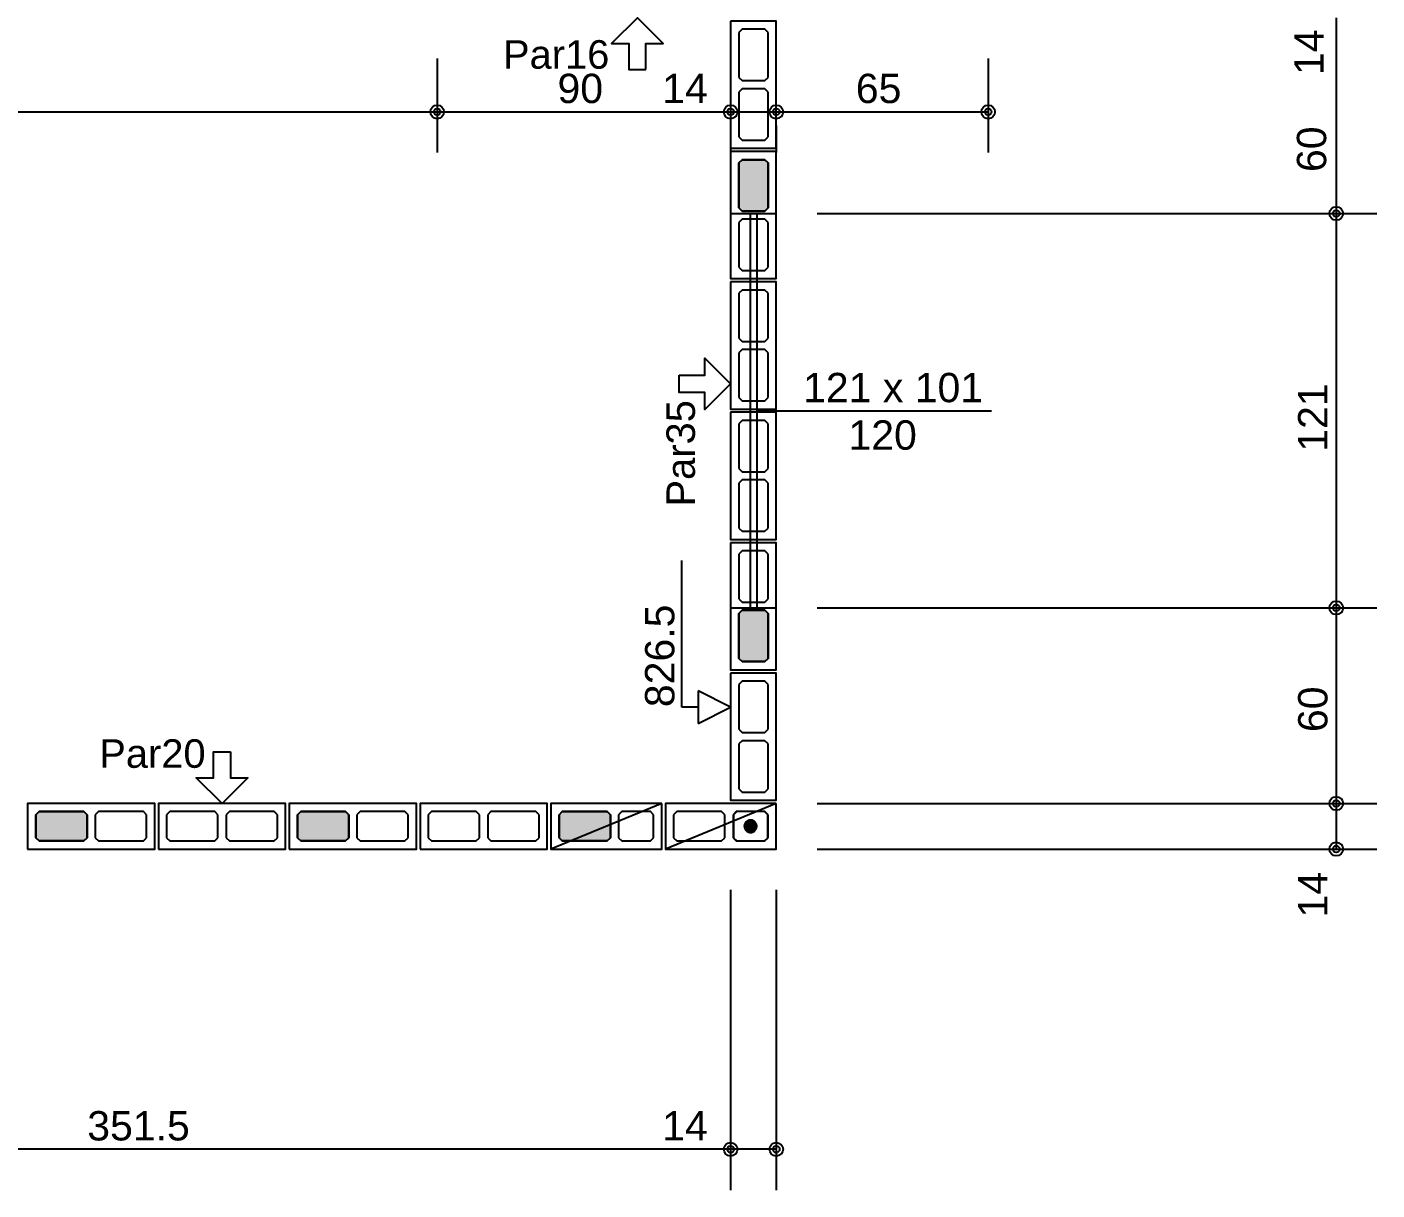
# Model space of a CAD drawing. Extents: x 0 to 119, y 0 to 84.
# Drawn here: x 35.84 to 44.13, y 37.03 to 44.16 of the extents above; entities that cross this region are included whole.
import ezdxf

# ---------------------------------------------------------------- set-up
doc = ezdxf.new("R2010")
doc.units = 0
doc.header["$MEASUREMENT"] = 0
doc.linetypes.add('ESTILO_TQS_0003', pattern=[1.5, 0.5, -0.4, 0.1, -0.5])
doc.linetypes.add('ESTILO_TQS_0005', pattern=[0.4, 0.3, -0.1])
for name, color, linetype in [('17', 90, 'CONTINUOUS'), ('18', 6, 'CONTINUOUS'), ('27', 250, 'CONTINUOUS'), ('3', 7, 'CONTINUOUS'), ('35', 255, 'CONTINUOUS'), ('9', 8, 'CONTINUOUS')]:
    doc.layers.add(name, color=color, linetype=linetype)
doc.styles.add('TQS_ARIAL', font='arial.ttf')

msp = doc.modelspace()

# ---------------------------------------------------------------- linework, layer by layer
at = {"layer": '17', "color": 90, "linetype": 'Continuous'}
for p, q in [((40.197877, 39.35055), (40.177877, 39.33055)), ((40.367877, 39.35055), (40.197877, 39.35055)), ((40.387877, 39.33055), (40.367877, 39.35055)), ((40.177877, 39.33055), (40.177877, 39.19055)), ((40.387877, 39.19055), (40.387877, 39.33055)), ((40.177877, 39.19055), (40.197877, 39.17055)), ((40.367877, 39.17055), (40.387877, 39.19055)), ((40.197877, 39.17055), (40.367877, 39.17055))]:
    msp.add_line(p, q, dxfattribs=at)
for points in [[(40.283477, 39.26055), (40.283474, 39.260489), (40.283464, 39.260429), (40.283449, 39.26037), (40.283428, 39.260313), (40.283401, 39.260259), (40.283369, 39.260207), (40.283332, 39.260159), (40.28329, 39.260115), (40.283244, 39.260076), (40.283194, 39.260041), (40.283141, 39.260011), (40.283085, 39.259987), (40.283027, 39.259969), (40.282967, 39.259957), (40.282907, 39.259951), (40.282846, 39.259951), (40.282786, 39.259957), (40.282726, 39.259969), (40.282668, 39.259987), (40.282612, 39.260011), (40.282559, 39.260041), (40.282509, 39.260076), (40.282463, 39.260115), (40.282421, 39.260159), (40.282384, 39.260207), (40.282352, 39.260259), (40.282325, 39.260313), (40.282304, 39.26037), (40.282289, 39.260429), (40.28228, 39.260489), (40.282277, 39.26055), (40.320677, 39.26055), (40.320483, 39.264374), (40.319903, 39.268159), (40.318943, 39.271866), (40.317613, 39.275457), (40.315927, 39.278894), (40.313901, 39.282144), (40.311558, 39.285172), (40.30892, 39.287947), (40.306014, 39.290441), (40.302871, 39.292629), (40.299524, 39.294487), (40.296005, 39.295997), (40.292351, 39.297143), (40.288601, 39.297914), (40.284791, 39.298301), (40.280962, 39.298301), (40.277153, 39.297914), (40.273402, 39.297143), (40.269748, 39.295997), (40.26623, 39.294487), (40.262882, 39.292629), (40.259739, 39.290441), (40.256834, 39.287947), (40.254196, 39.285172), (40.251852, 39.282144), (40.249826, 39.278894), (40.24814, 39.275457), (40.24681, 39.271866), (40.24585, 39.268159), (40.245271, 39.264374), (40.245077, 39.26055), (40.283477, 39.26055)], [(40.282277, 39.26055), (40.28228, 39.260611), (40.282289, 39.260671), (40.282304, 39.26073), (40.282325, 39.260787), (40.282352, 39.260841), (40.282384, 39.260893), (40.282421, 39.260941), (40.282463, 39.260985), (40.282509, 39.261024), (40.282559, 39.261059), (40.282612, 39.261089), (40.282668, 39.261113), (40.282726, 39.261131), (40.282786, 39.261143), (40.282846, 39.261149), (40.282907, 39.261149), (40.282967, 39.261143), (40.283027, 39.261131), (40.283085, 39.261113), (40.283141, 39.261089), (40.283194, 39.261059), (40.283244, 39.261024), (40.28329, 39.260985), (40.283332, 39.260941), (40.283369, 39.260893), (40.283401, 39.260841), (40.283428, 39.260787), (40.283449, 39.26073), (40.283464, 39.260671), (40.283474, 39.260611), (40.283477, 39.26055), (40.245077, 39.26055), (40.245271, 39.256726), (40.24585, 39.252941), (40.24681, 39.249234), (40.24814, 39.245643), (40.249826, 39.242206), (40.251852, 39.238956), (40.254196, 39.235928), (40.256834, 39.233153), (40.259739, 39.230659), (40.262882, 39.228471), (40.26623, 39.226613), (40.269749, 39.225103), (40.273402, 39.223957), (40.277153, 39.223186), (40.280962, 39.222799), (40.284791, 39.222799), (40.288601, 39.223186), (40.292351, 39.223957), (40.296005, 39.225103), (40.299524, 39.226613), (40.302871, 39.228471), (40.306014, 39.230659), (40.30892, 39.233153), (40.311558, 39.235928), (40.313901, 39.238956), (40.315927, 39.242206), (40.317613, 39.245643), (40.318943, 39.249234), (40.319903, 39.252941), (40.320483, 39.256726), (40.320677, 39.26055), (40.282277, 39.26055)]]:
    msp.add_lwpolyline(points, dxfattribs=at)
msp.add_circle((40.282877, 39.26055), 0.0372, dxfattribs=at)
for points in [[(40.283477, 39.26055), (40.245271, 39.264374), (40.245077, 39.26055)], [(40.282277, 39.26055), (40.245077, 39.26055), (40.245271, 39.256726)], [(40.283477, 39.26055), (40.24585, 39.268159), (40.245271, 39.264374)], [(40.282277, 39.26055), (40.245271, 39.256726), (40.24585, 39.252941)], [(40.283477, 39.26055), (40.24681, 39.271866), (40.24585, 39.268159)], [(40.282277, 39.26055), (40.24585, 39.252941), (40.24681, 39.249234)], [(40.283477, 39.26055), (40.24814, 39.275457), (40.24681, 39.271866)], [(40.282277, 39.26055), (40.24681, 39.249234), (40.24814, 39.245643)], [(40.283477, 39.26055), (40.249826, 39.278894), (40.24814, 39.275457)], [(40.282277, 39.26055), (40.24814, 39.245643), (40.249826, 39.242206)], [(40.283477, 39.26055), (40.251852, 39.282144), (40.249826, 39.278894)], [(40.282277, 39.26055), (40.249826, 39.242206), (40.251852, 39.238956)], [(40.283477, 39.26055), (40.254196, 39.285172), (40.251852, 39.282144)], [(40.282277, 39.26055), (40.251852, 39.238956), (40.254196, 39.235928)], [(40.283477, 39.26055), (40.256834, 39.287947), (40.254196, 39.285172)], [(40.282277, 39.26055), (40.254196, 39.235928), (40.256834, 39.233153)], [(40.283477, 39.26055), (40.259739, 39.290441), (40.256834, 39.287947)], [(40.282277, 39.26055), (40.256834, 39.233153), (40.259739, 39.230659)], [(40.283477, 39.26055), (40.262882, 39.292629), (40.259739, 39.290441)], [(40.282277, 39.26055), (40.259739, 39.230659), (40.262882, 39.228471)], [(40.283477, 39.26055), (40.26623, 39.294487), (40.262882, 39.292629)], [(40.282277, 39.26055), (40.262882, 39.228471), (40.26623, 39.226613)], [(40.283477, 39.26055), (40.269748, 39.295997), (40.26623, 39.294487)], [(40.282277, 39.26055), (40.26623, 39.226613), (40.269749, 39.225103)], [(40.283477, 39.26055), (40.273402, 39.297143), (40.269748, 39.295997)], [(40.282277, 39.26055), (40.269749, 39.225103), (40.273402, 39.223957)], [(40.283477, 39.26055), (40.277153, 39.297914), (40.273402, 39.297143)], [(40.282277, 39.26055), (40.273402, 39.223957), (40.277153, 39.223186)], [(40.283477, 39.26055), (40.280962, 39.298301), (40.277153, 39.297914)], [(40.282277, 39.26055), (40.277153, 39.223186), (40.280962, 39.222799)], [(40.283477, 39.26055), (40.284791, 39.298301), (40.280962, 39.298301)], [(40.282277, 39.26055), (40.280962, 39.222799), (40.284791, 39.222799)], [(40.282509, 39.261024), (40.282304, 39.26073), (40.282277, 39.26055)], [(40.282509, 39.261024), (40.282277, 39.26055), (40.282277, 39.26055)], [(40.282509, 39.261024), (40.282277, 39.26055), (40.282277, 39.26055)], [(40.282509, 39.261024), (40.282277, 39.26055), (40.282277, 39.26055)], [(40.282509, 39.261024), (40.282277, 39.26055), (40.282277, 39.26055)], [(40.282509, 39.261024), (40.282277, 39.26055), (40.282277, 39.26055)], [(40.282509, 39.261024), (40.282277, 39.26055), (40.282277, 39.26055)], [(40.282509, 39.261024), (40.282277, 39.26055), (40.282277, 39.26055)], [(40.282509, 39.261024), (40.282277, 39.26055), (40.282277, 39.26055)], [(40.282509, 39.261024), (40.282277, 39.26055), (40.282277, 39.26055)], [(40.282509, 39.261024), (40.282277, 39.26055), (40.282277, 39.26055)], [(40.282509, 39.261024), (40.282277, 39.26055), (40.282277, 39.26055)], [(40.282509, 39.261024), (40.282277, 39.26055), (40.282277, 39.26055)], [(40.282509, 39.261024), (40.282277, 39.26055), (40.282277, 39.26055)], [(40.282509, 39.261024), (40.282277, 39.26055), (40.282277, 39.26055)], [(40.282509, 39.261024), (40.282277, 39.26055), (40.282277, 39.26055)], [(40.282509, 39.261024), (40.282277, 39.26055), (40.282277, 39.26055)], [(40.282509, 39.261024), (40.282277, 39.26055), (40.282277, 39.26055)], [(40.282509, 39.261024), (40.282277, 39.26055), (40.282277, 39.26055)], [(40.282509, 39.261024), (40.282277, 39.26055), (40.282277, 39.26055)], [(40.282509, 39.261024), (40.282277, 39.26055), (40.282277, 39.26055)], [(40.282509, 39.261024), (40.282277, 39.26055), (40.282277, 39.26055)], [(40.282509, 39.261024), (40.282277, 39.26055), (40.282277, 39.26055)], [(40.282277, 39.26055), (40.284791, 39.222799), (40.320677, 39.26055)], [(40.282509, 39.261024), (40.282352, 39.260841), (40.282304, 39.26073)], [(40.282509, 39.261024), (40.282384, 39.260893), (40.282352, 39.260841)], [(40.282509, 39.261024), (40.282421, 39.260941), (40.282384, 39.260893)], [(40.282509, 39.261024), (40.282463, 39.260985), (40.282421, 39.260941)], [(40.282509, 39.261024), (40.282509, 39.261024), (40.282463, 39.260985)], [(40.282509, 39.261024), (40.282463, 39.260985), (40.282463, 39.260985)], [(40.282509, 39.261024), (40.282509, 39.261024), (40.282509, 39.261024)], [(40.283477, 39.26055), (40.283244, 39.260076), (40.283244, 39.260076)], [(40.283477, 39.26055), (40.283244, 39.260076), (40.283244, 39.260076)], [(40.283477, 39.26055), (40.283244, 39.260076), (40.28329, 39.260115)], [(40.283477, 39.26055), (40.28329, 39.260115), (40.28329, 39.260115)], [(40.283477, 39.26055), (40.28329, 39.260115), (40.283332, 39.260159)], [(40.283477, 39.26055), (40.283332, 39.260159), (40.283369, 39.260207)], [(40.283477, 39.26055), (40.283369, 39.260207), (40.283401, 39.260259)], [(40.283477, 39.26055), (40.283401, 39.260259), (40.283449, 39.26037)], [(40.283477, 39.26055), (40.283449, 39.26037), (40.283477, 39.26055)], [(40.320677, 39.26055), (40.284791, 39.298301), (40.283477, 39.26055)], [(40.283477, 39.26055), (40.283477, 39.26055), (40.283477, 39.26055)], [(40.283477, 39.26055), (40.283477, 39.26055), (40.283477, 39.26055)], [(40.283477, 39.26055), (40.283477, 39.26055), (40.283477, 39.26055)], [(40.283477, 39.26055), (40.283477, 39.26055), (40.283477, 39.26055)], [(40.283477, 39.26055), (40.283477, 39.26055), (40.283477, 39.26055)], [(40.283477, 39.26055), (40.283477, 39.26055), (40.283477, 39.26055)], [(40.283477, 39.26055), (40.283477, 39.26055), (40.283477, 39.26055)], [(40.283477, 39.26055), (40.283477, 39.26055), (40.283477, 39.26055)], [(40.283477, 39.26055), (40.283477, 39.26055), (40.283477, 39.26055)], [(40.283477, 39.26055), (40.283477, 39.26055), (40.283477, 39.26055)], [(40.283477, 39.26055), (40.283477, 39.26055), (40.283477, 39.26055)], [(40.283477, 39.26055), (40.283477, 39.26055), (40.283477, 39.26055)], [(40.283477, 39.26055), (40.283477, 39.26055), (40.283477, 39.26055)], [(40.283477, 39.26055), (40.283477, 39.26055), (40.283477, 39.26055)], [(40.283477, 39.26055), (40.283477, 39.26055), (40.283477, 39.26055)], [(40.283477, 39.26055), (40.283477, 39.26055), (40.283477, 39.26055)], [(40.283477, 39.26055), (40.283477, 39.26055), (40.283477, 39.26055)], [(40.283477, 39.26055), (40.283477, 39.26055), (40.283477, 39.26055)], [(40.283477, 39.26055), (40.283477, 39.26055), (40.283477, 39.26055)], [(40.283477, 39.26055), (40.283477, 39.26055), (40.283477, 39.26055)], [(40.283477, 39.26055), (40.283477, 39.26055), (40.283477, 39.26055)], [(40.320677, 39.26055), (40.288601, 39.297914), (40.284791, 39.298301)], [(40.320677, 39.26055), (40.284791, 39.222799), (40.288601, 39.223186)], [(40.320677, 39.26055), (40.292351, 39.297143), (40.288601, 39.297914)], [(40.320677, 39.26055), (40.288601, 39.223186), (40.292351, 39.223957)], [(40.320677, 39.26055), (40.296005, 39.295997), (40.292351, 39.297143)], [(40.320677, 39.26055), (40.292351, 39.223957), (40.296005, 39.225103)], [(40.320677, 39.26055), (40.299524, 39.294487), (40.296005, 39.295997)], [(40.320677, 39.26055), (40.296005, 39.225103), (40.299524, 39.226613)], [(40.320677, 39.26055), (40.302871, 39.292629), (40.299524, 39.294487)], [(40.320677, 39.26055), (40.299524, 39.226613), (40.302871, 39.228471)], [(40.320677, 39.26055), (40.306014, 39.290441), (40.302871, 39.292629)], [(40.320677, 39.26055), (40.302871, 39.228471), (40.306014, 39.230659)], [(40.320677, 39.26055), (40.30892, 39.287947), (40.306014, 39.290441)], [(40.320677, 39.26055), (40.306014, 39.230659), (40.30892, 39.233153)], [(40.320677, 39.26055), (40.311558, 39.285172), (40.30892, 39.287947)], [(40.320677, 39.26055), (40.30892, 39.233153), (40.311558, 39.235928)], [(40.320677, 39.26055), (40.313901, 39.282144), (40.311558, 39.285172)], [(40.320677, 39.26055), (40.311558, 39.235928), (40.313901, 39.238956)], [(40.320677, 39.26055), (40.315927, 39.278894), (40.313901, 39.282144)], [(40.320677, 39.26055), (40.313901, 39.238956), (40.315927, 39.242206)], [(40.320677, 39.26055), (40.317613, 39.275457), (40.315927, 39.278894)], [(40.320677, 39.26055), (40.315927, 39.242206), (40.317613, 39.245643)], [(40.320677, 39.26055), (40.318943, 39.271866), (40.317613, 39.275457)], [(40.320677, 39.26055), (40.317613, 39.245643), (40.318943, 39.249234)], [(40.320677, 39.26055), (40.319903, 39.268159), (40.318943, 39.271866)], [(40.320677, 39.26055), (40.318943, 39.249234), (40.319903, 39.252941)], [(40.320677, 39.26055), (40.320483, 39.264374), (40.319903, 39.268159)], [(40.320677, 39.26055), (40.319903, 39.252941), (40.320483, 39.256726)]]:
    msp.add_solid(points, dxfattribs=at)
at = {"layer": '18', "color": 6, "linetype": 'Continuous'}
for p, q in [((39.860377, 39.991573), (39.860377, 40.891573)), ((40.160377, 39.991573), (39.960377, 40.091573)), ((39.960377, 40.091573), (39.960377, 39.891573)), ((39.960377, 39.991573), (39.860377, 39.991573)), ((39.960377, 39.891573), (40.160377, 39.991573))]:
    msp.add_line(p, q, dxfattribs=at)
at = {"layer": '27', "color": 250, "linetype": 'ESTILO_TQS_0005'}
for points in [[(40.230377, 44.15055), (40.210377, 44.13055), (40.210377, 43.85555), (40.230377, 43.83555), (40.370377, 43.83555), (40.390377, 43.85555), (40.390377, 44.13055), (40.370377, 44.15055), (40.230377, 44.15055)], [(40.230377, 43.78555), (40.210377, 43.76555), (40.210377, 43.49055), (40.230377, 43.47055), (40.370377, 43.47055), (40.390377, 43.49055), (40.390377, 43.76555), (40.370377, 43.78555), (40.230377, 43.78555)], [(40.230377, 43.35055), (40.210377, 43.33055), (40.210377, 43.05555), (40.230377, 43.03555), (40.370377, 43.03555), (40.390377, 43.05555), (40.390377, 43.33055), (40.370377, 43.35055), (40.230377, 43.35055)], [(40.230377, 42.98555), (40.210377, 42.96555), (40.210377, 42.69055), (40.230377, 42.67055), (40.370377, 42.67055), (40.390377, 42.69055), (40.390377, 42.96555), (40.370377, 42.98555), (40.230377, 42.98555)], [(40.230377, 42.55055), (40.210377, 42.53055), (40.210377, 42.25555), (40.230377, 42.23555), (40.370377, 42.23555), (40.390377, 42.25555), (40.390377, 42.53055), (40.370377, 42.55055), (40.230377, 42.55055)], [(40.230377, 42.18555), (40.210377, 42.16555), (40.210377, 41.89055), (40.230377, 41.87055), (40.370377, 41.87055), (40.390377, 41.89055), (40.390377, 42.16555), (40.370377, 42.18555), (40.230377, 42.18555)], [(40.230377, 41.75055), (40.210377, 41.73055), (40.210377, 41.45555), (40.230377, 41.43555), (40.370377, 41.43555), (40.390377, 41.45555), (40.390377, 41.73055), (40.370377, 41.75055), (40.230377, 41.75055)], [(40.230377, 41.38555), (40.210377, 41.36555), (40.210377, 41.09055), (40.230377, 41.07055), (40.370377, 41.07055), (40.390377, 41.09055), (40.390377, 41.36555), (40.370377, 41.38555), (40.230377, 41.38555)], [(40.230377, 40.95055), (40.210377, 40.93055), (40.210377, 40.65555), (40.230377, 40.63555), (40.370377, 40.63555), (40.390377, 40.65555), (40.390377, 40.93055), (40.370377, 40.95055), (40.230377, 40.95055)], [(40.230377, 40.58555), (40.210377, 40.56555), (40.210377, 40.29055), (40.230377, 40.27055), (40.370377, 40.27055), (40.390377, 40.29055), (40.390377, 40.56555), (40.370377, 40.58555), (40.230377, 40.58555)], [(40.230377, 40.15055), (40.210377, 40.13055), (40.210377, 39.85555), (40.230377, 39.83555), (40.370377, 39.83555), (40.390377, 39.85555), (40.390377, 40.13055), (40.370377, 40.15055), (40.230377, 40.15055)], [(40.230377, 39.78555), (40.210377, 39.76555), (40.210377, 39.49055), (40.230377, 39.47055), (40.370377, 39.47055), (40.390377, 39.49055), (40.390377, 39.76555), (40.370377, 39.78555), (40.230377, 39.78555)], [(35.897877, 39.19055), (35.917877, 39.17055), (36.192877, 39.17055), (36.212877, 39.19055), (36.212877, 39.33055), (36.192877, 39.35055), (35.917877, 39.35055), (35.897877, 39.33055), (35.897877, 39.19055)], [(36.262877, 39.19055), (36.282877, 39.17055), (36.557877, 39.17055), (36.577877, 39.19055), (36.577877, 39.33055), (36.557877, 39.35055), (36.282877, 39.35055), (36.262877, 39.33055), (36.262877, 39.19055)], [(36.700377, 39.19055), (36.720377, 39.17055), (36.995377, 39.17055), (37.015377, 39.19055), (37.015377, 39.33055), (36.995377, 39.35055), (36.720377, 39.35055), (36.700377, 39.33055), (36.700377, 39.19055)], [(37.065377, 39.19055), (37.085377, 39.17055), (37.360377, 39.17055), (37.380377, 39.19055), (37.380377, 39.33055), (37.360377, 39.35055), (37.085377, 39.35055), (37.065377, 39.33055), (37.065377, 39.19055)], [(37.502877, 39.19055), (37.522877, 39.17055), (37.797877, 39.17055), (37.817877, 39.19055), (37.817877, 39.33055), (37.797877, 39.35055), (37.522877, 39.35055), (37.502877, 39.33055), (37.502877, 39.19055)], [(37.867877, 39.19055), (37.887877, 39.17055), (38.162877, 39.17055), (38.182877, 39.19055), (38.182877, 39.33055), (38.162877, 39.35055), (37.887877, 39.35055), (37.867877, 39.33055), (37.867877, 39.19055)], [(38.305377, 39.19055), (38.325377, 39.17055), (38.600377, 39.17055), (38.620377, 39.19055), (38.620377, 39.33055), (38.600377, 39.35055), (38.325377, 39.35055), (38.305377, 39.33055), (38.305377, 39.19055)], [(38.670377, 39.19055), (38.690377, 39.17055), (38.965377, 39.17055), (38.985377, 39.19055), (38.985377, 39.33055), (38.965377, 39.35055), (38.690377, 39.35055), (38.670377, 39.33055), (38.670377, 39.19055)], [(39.422877, 39.33055), (39.402877, 39.35055), (39.127877, 39.35055), (39.107877, 39.33055), (39.107877, 39.19055), (39.127877, 39.17055), (39.402877, 39.17055), (39.422877, 39.19055), (39.422877, 39.33055)], [(39.687877, 39.33055), (39.667877, 39.35055), (39.492877, 39.35055), (39.472877, 39.33055), (39.472877, 39.19055), (39.492877, 39.17055), (39.667877, 39.17055), (39.687877, 39.19055), (39.687877, 39.33055)], [(40.125377, 39.33055), (40.105377, 39.35055), (39.830377, 39.35055), (39.810377, 39.33055), (39.810377, 39.19055), (39.830377, 39.17055), (40.105377, 39.17055), (40.125377, 39.19055), (40.125377, 39.33055)], [(40.390377, 39.33055), (40.370377, 39.35055), (40.195377, 39.35055), (40.175377, 39.33055), (40.175377, 39.19055), (40.195377, 39.17055), (40.370377, 39.17055), (40.390377, 39.19055), (40.390377, 39.33055)]]:
    msp.add_lwpolyline(points, dxfattribs=at)
at = {"layer": '3', "color": 7, "linetype": 'Continuous'}
for p, q in [((40.160377, 43.02055), (40.440377, 43.02055)), ((40.280377, 43.02055), (40.280377, 40.60055)), ((40.320377, 43.02055), (40.320377, 40.60055)), ((40.320377, 41.81055), (41.760011, 41.81055)), ((40.160377, 40.60055), (40.440377, 40.60055)), ((39.737877, 39.40055), (39.057877, 39.12055)), ((40.440377, 39.40055), (39.760377, 39.12055))]:
    msp.add_line(p, q, dxfattribs=at)
for points in [[(39.641069, 43.904603), (39.641069, 44.062576), (39.746385, 44.062576), (39.588411, 44.22055), (39.430438, 44.062576), (39.535753, 44.062576), (39.535753, 43.904603), (39.641069, 43.904603)], [(40.160377, 44.20055), (40.160377, 43.42055), (40.440377, 43.42055), (40.440377, 44.20055), (40.160377, 44.20055)], [(40.160377, 43.40055), (40.160377, 42.62055), (40.440377, 42.62055), (40.440377, 43.40055), (40.160377, 43.40055)], [(40.160377, 42.60055), (40.160377, 41.82055), (40.440377, 41.82055), (40.440377, 42.60055), (40.160377, 42.60055)], [(39.844429, 42.028276), (40.002403, 42.028276), (40.002403, 42.133592), (40.160377, 41.975618), (40.002403, 41.817645), (40.002403, 41.92296), (39.844429, 41.92296), (39.844429, 42.028276)], [(40.160377, 41.80055), (40.160377, 41.02055), (40.440377, 41.02055), (40.440377, 41.80055), (40.160377, 41.80055)], [(40.160377, 41.00055), (40.160377, 40.22055), (40.440377, 40.22055), (40.440377, 41.00055), (40.160377, 41.00055)], [(40.160377, 40.20055), (40.160377, 39.42055), (40.440377, 39.42055), (40.440377, 40.20055), (40.160377, 40.20055)], [(37.093034, 39.716497), (37.093034, 39.558524), (37.19835, 39.558524), (37.040377, 39.40055), (36.882403, 39.558524), (36.987719, 39.558524), (36.987719, 39.716497), (37.093034, 39.716497)], [(35.847877, 39.12055), (36.627877, 39.12055), (36.627877, 39.40055), (35.847877, 39.40055), (35.847877, 39.12055)], [(36.650377, 39.12055), (37.430377, 39.12055), (37.430377, 39.40055), (36.650377, 39.40055), (36.650377, 39.12055)], [(37.452877, 39.12055), (38.232877, 39.12055), (38.232877, 39.40055), (37.452877, 39.40055), (37.452877, 39.12055)], [(38.255377, 39.12055), (39.035377, 39.12055), (39.035377, 39.40055), (38.255377, 39.40055), (38.255377, 39.12055)], [(39.737877, 39.40055), (39.057877, 39.40055), (39.057877, 39.12055), (39.737877, 39.12055), (39.737877, 39.40055)], [(40.440377, 39.40055), (39.760377, 39.40055), (39.760377, 39.12055), (40.440377, 39.12055), (40.440377, 39.40055)]]:
    msp.add_lwpolyline(points, dxfattribs=at)
at = {"layer": '35', "color": 255, "linetype": 'Continuous'}
for p, q in [((43.875505, 44.22055), (43.875505, 43.02055)), ((38.360294, 43.97055), (38.360294, 43.39387)), ((38.360294, 43.97055), (38.360294, 43.39387)), ((41.740294, 43.97055), (41.740294, 43.39387)), ((40.160377, 43.81055), (40.160377, 43.81055)), ((40.160377, 43.81055), (40.160377, 43.81055)), ((40.440377, 43.81055), (40.440377, 43.81055)), ((40.440377, 43.780149), (40.440377, 43.780149)), ((31.01025, 43.64387), (38.360294, 43.64387)), ((38.360294, 43.64387), (40.160377, 43.64387)), ((40.160377, 43.64387), (40.440377, 43.64387)), ((40.440377, 43.64387), (41.740294, 43.64387)), ((40.160377, 43.56055), (40.160377, 43.39387)), ((40.160377, 43.56055), (40.160377, 43.39387)), ((40.440377, 43.56055), (40.440377, 43.39387)), ((40.440377, 43.530149), (40.440377, 43.39387)), ((40.440377, 43.02055), (40.440377, 43.02055)), ((40.440377, 43.02055), (40.440377, 43.02055)), ((40.690377, 43.02055), (44.125505, 43.02055)), ((40.690377, 43.02055), (44.125505, 43.02055)), ((43.875505, 43.02055), (43.875505, 40.60055)), ((40.440377, 40.60055), (40.440377, 40.60055)), ((40.440377, 40.60055), (40.440377, 40.60055)), ((40.690377, 40.60055), (44.125505, 40.60055)), ((40.690377, 40.60055), (44.125505, 40.60055)), ((43.875505, 40.60055), (43.875505, 39.40055)), ((40.440377, 39.40055), (40.440377, 39.40055)), ((40.440377, 39.40055), (40.440377, 39.40055)), ((40.690377, 39.40055), (44.125505, 39.40055)), ((40.690377, 39.40055), (44.125505, 39.40055)), ((43.875505, 39.40055), (43.875505, 39.12055)), ((40.160377, 39.12055), (40.160377, 39.12055)), ((40.160377, 39.12055), (40.160377, 39.12055)), ((40.440377, 39.12055), (40.440377, 39.12055)), ((40.440377, 39.12055), (40.440377, 39.12055)), ((40.690377, 39.12055), (44.125505, 39.12055)), ((40.160377, 38.87055), (40.160377, 37.028743)), ((40.160377, 38.87055), (40.160377, 37.028743)), ((40.440377, 38.87055), (40.440377, 37.028743)), ((40.160377, 37.278743), (33.130877, 37.278743)), ((40.440377, 37.278743), (40.160377, 37.278743))]:
    msp.add_line(p, q, dxfattribs=at)
for centre, radius in [((38.360294, 43.64387), 0.041625), ((38.360294, 43.64387), 0.041625), ((38.360294, 43.64387), 0.02075), ((38.360294, 43.64387), 0.02075), ((40.160377, 43.64387), 0.041625), ((40.160377, 43.64387), 0.041625), ((40.160377, 43.64387), 0.02075), ((40.160377, 43.64387), 0.02075), ((40.440377, 43.64387), 0.041625), ((40.440377, 43.64387), 0.041625), ((40.440377, 43.64387), 0.02075), ((40.440377, 43.64387), 0.02075), ((41.740294, 43.64387), 0.041625), ((41.740294, 43.64387), 0.02075), ((43.875505, 43.02055), 0.041625), ((43.875505, 43.02055), 0.041625), ((43.875505, 43.02055), 0.02075), ((43.875505, 43.02055), 0.02075), ((43.875505, 40.60055), 0.041625), ((43.875505, 40.60055), 0.041625), ((43.875505, 40.60055), 0.02075), ((43.875505, 40.60055), 0.02075), ((43.875505, 39.40055), 0.041625), ((43.875505, 39.40055), 0.041625), ((43.875505, 39.40055), 0.02075), ((43.875505, 39.40055), 0.02075), ((43.875505, 39.12055), 0.041625), ((43.875505, 39.12055), 0.02075), ((40.160377, 37.278743), 0.041625), ((40.160377, 37.278743), 0.041625), ((40.160377, 37.278743), 0.02075), ((40.160377, 37.278743), 0.02075), ((40.440377, 37.278743), 0.041625), ((40.440377, 37.278743), 0.02075)]:
    msp.add_circle(centre, radius, dxfattribs=at)
at = {"layer": '9', "color": 8, "linetype": 'Continuous'}
for points in [[(40.370377, 43.35055), (40.390377, 43.33055), (40.390377, 43.05555), (40.370377, 43.03555), (40.230377, 43.03555), (40.210377, 43.05555), (40.210377, 43.33055), (40.230377, 43.35055), (40.370377, 43.35055)], [(40.370377, 40.58555), (40.390377, 40.56555), (40.390377, 40.29055), (40.370377, 40.27055), (40.230377, 40.27055), (40.210377, 40.29055), (40.210377, 40.56555), (40.230377, 40.58555), (40.370377, 40.58555)], [(36.212877, 39.19055), (36.192877, 39.17055), (35.917877, 39.17055), (35.897877, 39.19055), (35.897877, 39.33055), (35.917877, 39.35055), (36.192877, 39.35055), (36.212877, 39.33055), (36.212877, 39.19055)], [(37.817877, 39.19055), (37.797877, 39.17055), (37.522877, 39.17055), (37.502877, 39.19055), (37.502877, 39.33055), (37.522877, 39.35055), (37.797877, 39.35055), (37.817877, 39.33055), (37.817877, 39.19055)], [(39.422877, 39.19055), (39.402877, 39.17055), (39.127877, 39.17055), (39.107877, 39.19055), (39.107877, 39.33055), (39.127877, 39.35055), (39.402877, 39.35055), (39.422877, 39.33055), (39.422877, 39.19055)]]:
    msp.add_lwpolyline(points, dxfattribs=at)
for points in [[(40.370377, 43.35055), (40.230377, 43.03555), (40.210377, 43.05555)], [(40.370377, 43.35055), (40.210377, 43.05555), (40.210377, 43.33055)], [(40.370377, 43.35055), (40.210377, 43.33055), (40.230377, 43.35055)], [(40.370377, 43.35055), (40.370377, 43.03555), (40.230377, 43.03555)], [(40.370377, 43.35055), (40.230377, 43.35055), (40.370377, 43.35055)], [(40.370377, 43.35055), (40.390377, 43.33055), (40.390377, 43.05555)], [(40.370377, 43.35055), (40.390377, 43.05555), (40.370377, 43.03555)], [(40.370377, 40.58555), (40.230377, 40.27055), (40.210377, 40.29055)], [(40.370377, 40.58555), (40.210377, 40.29055), (40.210377, 40.56555)], [(40.370377, 40.58555), (40.210377, 40.56555), (40.230377, 40.58555)], [(40.370377, 40.58555), (40.370377, 40.27055), (40.230377, 40.27055)], [(40.370377, 40.58555), (40.230377, 40.58555), (40.370377, 40.58555)], [(40.370377, 40.58555), (40.390377, 40.56555), (40.390377, 40.29055)], [(40.370377, 40.58555), (40.390377, 40.29055), (40.370377, 40.27055)], [(36.212877, 39.19055), (35.897877, 39.33055), (35.917877, 39.35055)], [(36.212877, 39.19055), (35.917877, 39.35055), (36.192877, 39.35055)], [(36.212877, 39.19055), (36.192877, 39.35055), (36.212877, 39.33055)], [(37.817877, 39.19055), (37.502877, 39.33055), (37.522877, 39.35055)], [(37.817877, 39.19055), (37.522877, 39.35055), (37.797877, 39.35055)], [(37.817877, 39.19055), (37.797877, 39.35055), (37.817877, 39.33055)], [(39.422877, 39.19055), (39.107877, 39.33055), (39.127877, 39.35055)], [(39.422877, 39.19055), (39.127877, 39.35055), (39.402877, 39.35055)], [(39.422877, 39.19055), (39.402877, 39.35055), (39.422877, 39.33055)], [(36.212877, 39.19055), (35.897877, 39.19055), (35.897877, 39.33055)], [(36.212877, 39.19055), (36.212877, 39.33055), (36.212877, 39.19055)], [(37.817877, 39.19055), (37.502877, 39.19055), (37.502877, 39.33055)], [(37.817877, 39.19055), (37.817877, 39.33055), (37.817877, 39.19055)], [(39.422877, 39.19055), (39.107877, 39.19055), (39.107877, 39.33055)], [(39.422877, 39.19055), (39.422877, 39.33055), (39.422877, 39.19055)], [(36.212877, 39.19055), (35.917877, 39.17055), (35.897877, 39.19055)], [(36.212877, 39.19055), (36.192877, 39.17055), (35.917877, 39.17055)], [(37.817877, 39.19055), (37.522877, 39.17055), (37.502877, 39.19055)], [(37.817877, 39.19055), (37.797877, 39.17055), (37.522877, 39.17055)], [(39.422877, 39.19055), (39.127877, 39.17055), (39.107877, 39.19055)], [(39.422877, 39.19055), (39.402877, 39.17055), (39.127877, 39.17055)]]:
    msp.add_solid(points, dxfattribs=at)

# ---------------------------------------------------------------- texts
at = {"layer": '18', "color": 6, "linetype": 'ESTILO_TQS_0003', "style": 'TQS_ARIAL'}
msp.add_text('826.5', height=0.18, rotation=90, dxfattribs=at).set_placement((39.815377, 39.991573))
at = {"layer": '3', "color": 7, "linetype": 'Continuous', "style": 'TQS_ARIAL'}
for s, height, p in [('Par16', 0.175, (38.764111, 43.908832)), ('121 x 101', 0.18, (40.604841, 41.862405)), ('120', 0.18, (40.883261, 41.571164)), ('Par20', 0.175, (36.287515, 39.6193))]:
    msp.add_text(s, height=height, dxfattribs=at).set_placement(p)
msp.add_text('Par35', height=0.175, rotation=90, dxfattribs=at).set_placement((39.941627, 41.222756))
at = {"layer": '35', "color": 255, "linetype": 'Continuous', "style": 'TQS_ARIAL'}
for s, p in [('14', (43.79758, 43.869995)), ('60', (43.813842, 43.274809)), ('121', (43.821505, 41.55855)), ('60', (43.821505, 39.83855)), ('14', (43.821505, 38.70055))]:
    msp.add_text(s, height=0.18, rotation=90, dxfattribs=at).set_placement(p)
for s, p in [('90', (39.098335, 43.69787)), ('14', (39.740377, 43.69787)), ('65', (40.928335, 43.69787)), ('351.5', (36.213627, 37.332743)), ('14', (39.740377, 37.332743))]:
    msp.add_text(s, height=0.18, dxfattribs=at).set_placement(p)

doc.saveas('drawing.dxf')
